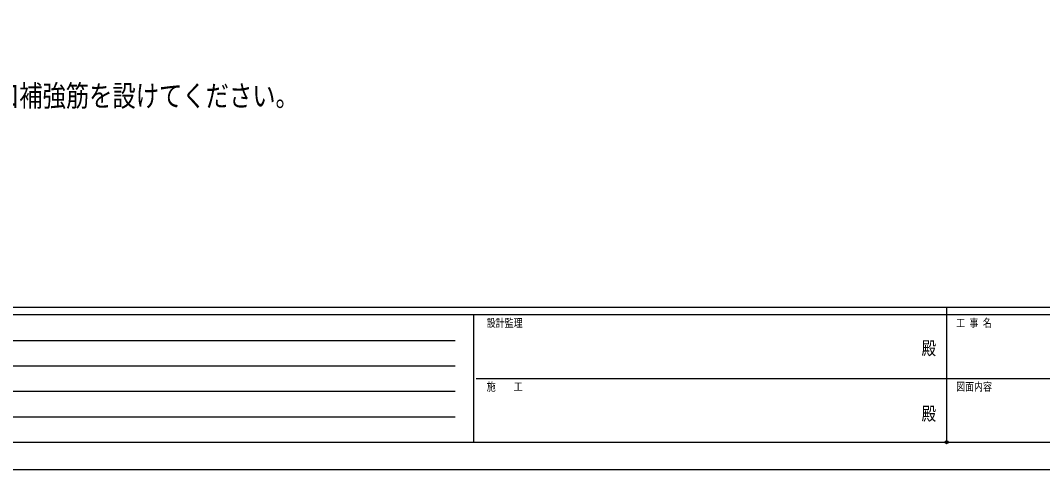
# Model space of a CAD drawing. Units: millimetres, scale not verified. Extents: x -2102 to 2102, y -1485 to 1485.
# Drawn here: x -1275 to 129, y -1485 to -868 of the extents above; entities that cross this region are included whole.
import ezdxf
from ezdxf.enums import TextEntityAlignment as Align

# ---------------------------------------------------------------- set-up
doc = ezdxf.new("R2010")
doc.units = ezdxf.units.MM
doc.header["$LTSCALE"] = 8
doc.header["$PDMODE"] = 32
doc.header["$PDSIZE"] = 4
doc.layers.add('0-1_USER1', color=3, linetype='Continuous')
doc.layers.add('0-5_YKK_ZWAK', color=7, linetype='Continuous')
doc.styles.add('ＭＳ ゴシック', font='')
doc.styles.get('ＭＳ ゴシック').set_extended_font_data('MS Gothic')

msp = doc.modelspace()

# ---------------------------------------------------------------- linework, layer by layer
at = {"layer": '0-5_YKK_ZWAK'}
for p, q in [((1947.51, -1262.5), (-1952.49, -1262.5)), ((-2.49, -1262.5), (-2.49, -1447.5)), ((-652.49, -1272.5), (-1952.49, -1272.5)), ((-652.49, -1272.5), (-652.49, -1447.5)), ((-2.49, -1272.5), (-652.49, -1272.5)), ((647.51, -1272.5), (-2.49, -1272.5)), ((-1931.24, -1307.5), (-677.49, -1307.5)), ((-1931.24, -1342.5), (-677.49, -1342.5)), ((-648.74, -1360), (-2.49, -1360)), ((-2.49, -1360), (647.51, -1360)), ((-1931.24, -1377.5), (-677.49, -1377.5)), ((-1931.24, -1412.5), (-677.49, -1412.5)), ((-1952.49, -1447.5), (-652.49, -1447.5)), ((-652.49, -1447.5), (-2.49, -1447.5)), ((-2.49, -1447.5), (647.51, -1447.5))]:
    msp.add_line(p, q, dxfattribs=at)
msp.add_lwpolyline([(-2102.5, -1485), (2102.5, -1485), (2102.5, 1485), (-2102.5, 1485)], close=True, dxfattribs=at)
msp.add_point((-2.49, -1447.5), dxfattribs=at)

# ---------------------------------------------------------------- texts
at = {"layer": '0-1_USER1', "style": 'ＭＳ ゴシック', "width": 0.8}
msp.add_text('（注）適切な開口補強筋を設けてください。', height=29.33, dxfattribs=at).set_placement((-1532.5, -995), align=Align.BOTTOM_LEFT)
at = {"layer": '0-5_YKK_ZWAK', "style": 'ＭＳ ゴシック', "width": 0.8}
for s, height, p in [('設計監理', 11, (-634.157, -1292.5)), ('工 事 名', 11, (10.635, -1292.5)), ('殿', 18.33, (-36.833, -1332.917)), ('施\u3000\u3000工', 11, (-634.157, -1380)), ('図面内容', 11, (10.635, -1380)), ('殿', 18.33, (-36.833, -1422.917))]:
    msp.add_text(s, height=height, dxfattribs=at).set_placement(p, align=Align.BOTTOM_LEFT)

doc.saveas('drawing.dxf')
